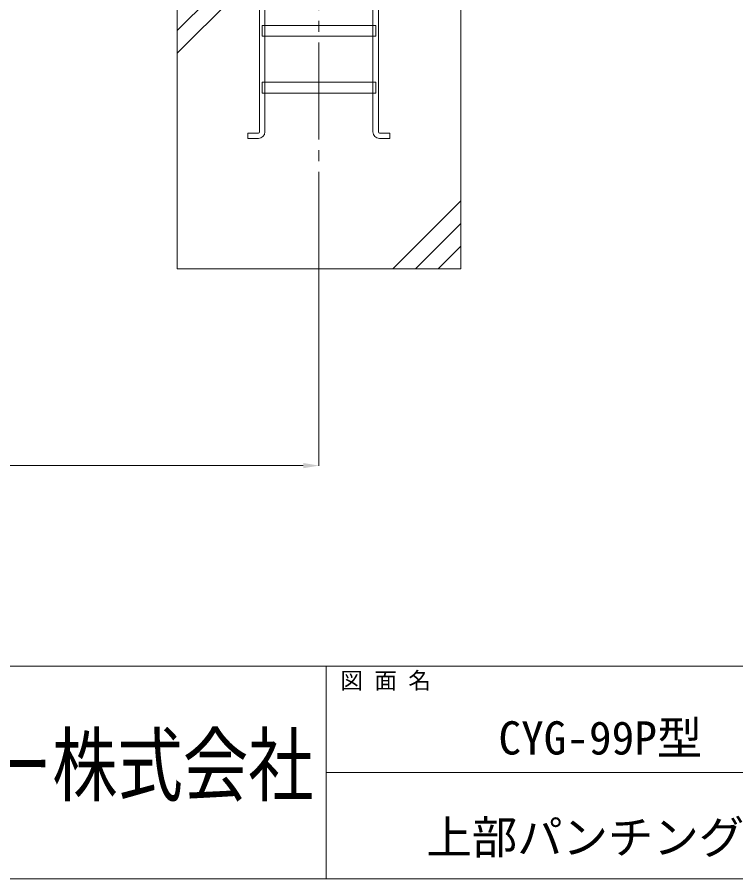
# Model space of a CAD drawing. Units: millimetres, scale not verified. Extents: x 54697 to 74822, y -14438 to 14438.
# Drawn here: x 65334 to 67867, y 562 to 3600 of the extents above; entities that cross this region are included whole.
import ezdxf
from ezdxf.enums import TextEntityAlignment as Align

# ---------------------------------------------------------------- set-up
doc = ezdxf.new("R2010")
doc.units = ezdxf.units.MM
doc.header["$LTSCALE"] = 38
doc.linetypes.add('CHAIN2', pattern=[12, 9, -1, 1, -1])
doc.linetypes.add('DASHED1', pattern=[1.8, 1.2, -0.6])
for name, color, linetype, lineweight in [('0-7_ﾛｺﾞ', 140, 'Continuous', 9), ('0-9_基礎工事用PCA大', 7, 'Continuous', 18), ('0-A_図面枠', 7, 'Continuous', 18), ('0-B_寸法', 3, 'Continuous', 18), ('1-4_通芯', 1, 'CHAIN2', 18)]:
    doc.layers.add(name, color=color, linetype=linetype, lineweight=lineweight)
doc.styles.add('ＭＳ ゴシック', font='')
doc.styles.get('ＭＳ ゴシック').set_extended_font_data('MS Gothic')

msp = doc.modelspace()

# ---------------------------------------------------------------- linework, layer by layer
at = {"layer": '0-9_基礎工事用PCA大'}
for p, q in [((65897.4, 3472.5), (66137.4, 3712.5)), ((65897.4, 3552.51), (66057.39, 3712.5)), ((66206.94, 3532.5), (66206.94, 3370.5)), ((66587.88, 3532.5), (66587.88, 3370.5)), ((66206.94, 3332.49), (66206.94, 3195.51)), ((66587.88, 3332.49), (66587.88, 3195.51)), ((66897.39, 2952.51), (66657.39, 2712.51)), ((66897.39, 2872.5), (66737.4, 2712.51)), ((66897.39, 2792.49), (66817.41, 2712.51))]:
    msp.add_line(p, q, dxfattribs=at)
at = {"layer": '0-9_基礎工事用PCA大', "color": 4, "linetype": 'DASHED1', "lineweight": 9}
for p, q in [((66206.94, 3570.51), (66206.94, 3532.5)), ((66587.88, 3570.51), (66587.88, 3532.5)), ((66206.94, 3370.5), (66206.94, 3332.49)), ((66587.88, 3370.5), (66587.88, 3332.49))]:
    msp.add_line(p, q, dxfattribs=at)
at = {"layer": '0-9_基礎工事用PCA大'}
for points in [[(66187.89, 3195.54), (66187.89, 3772.5), (66206.94, 3772.5), (66206.94, 3570.51)], [(66606.93, 3195.54), (66606.93, 3772.5), (66587.88, 3772.5), (66587.88, 3570.51)], [(66183.93, 3172.5), (66146.94, 3172.5), (66146.94, 3191.55), (66183.87, 3191.55)], [(66610.89, 3172.5), (66647.88, 3172.5), (66647.88, 3191.55), (66610.92, 3191.55)]]:
    msp.add_lwpolyline(points, dxfattribs=at)
for points in [[(65897.4, 2712.51), (66897.39, 2712.51), (66897.39, 3712.5), (65897.4, 3712.5)], [(66197.4, 3570.51), (66597.39, 3570.51), (66597.39, 3532.5), (66197.4, 3532.5)], [(66197.4, 3370.5), (66597.39, 3370.5), (66597.39, 3332.49), (66197.4, 3332.49)]]:
    msp.add_lwpolyline(points, close=True, dxfattribs=at)
for centre, radius, start, end in [((66183.87, 3195.54), 3.99, 270, 0), ((66183.93, 3195.51), 23.01, 270, 0), ((66610.89, 3195.51), 23.01, 180, 270), ((66610.92, 3195.54), 3.99, 180, 270)]:
    msp.add_arc(centre, radius, start, end, dxfattribs=at)
at = {"layer": '0-A_図面枠'}
for p, q in [((54697.41, 1312.5), (74822.4, 1312.5)), ((66422.4, 1312.5), (66422.4, 562.5)), ((66422.4, 937.5), (74822.4, 937.5))]:
    msp.add_line(p, q, dxfattribs=at)
msp.add_lwpolyline([(54697.41, 14437.5), (74822.4, 14437.5), (74822.4, 562.5), (54697.41, 562.5)], close=True, dxfattribs=at)
at = {"layer": '0-B_寸法'}
for p, q in [((66397.41, 2711.49), (66397.41, 2018.04)), ((66342.39, 2019.03), (56452.41, 2019.03))]:
    msp.add_line(p, q, dxfattribs=at)
at = {"layer": '0-B_寸法', "color": 91}
msp.add_solid([(66342.39, 2028.21), (66397.41, 2019.03), (66342.39, 2009.88)], dxfattribs=at)
at = {"layer": '1-4_通芯'}
msp.add_line((66397.41, 2712.51), (66397.41, 4624.5), dxfattribs=at)

# ---------------------------------------------------------------- texts
at = {"layer": '0-7_ﾛｺﾞ', "color": 7, "style": 'ＭＳ ゴシック', "width": 0.8}
msp.add_text('日本セイフティー株式会社', height=211.1, dxfattribs=at).set_placement((63614.16, 794.97), align=Align.BOTTOM_LEFT)
at = {"layer": '0-A_図面枠', "style": 'ＭＳ ゴシック'}
for s, height, p in [('図 面 名', 58.65, (66472.41, 1214.49)), ('CYG-99P型\u3000標準図', 117.3, (67030.14, 965.28)), ('上部パンチングパネル仕様', 117.3, (66776.25, 615.12))]:
    msp.add_text(s, height=height, dxfattribs=at).set_placement(p, align=Align.BOTTOM_LEFT)

doc.saveas('drawing.dxf')
